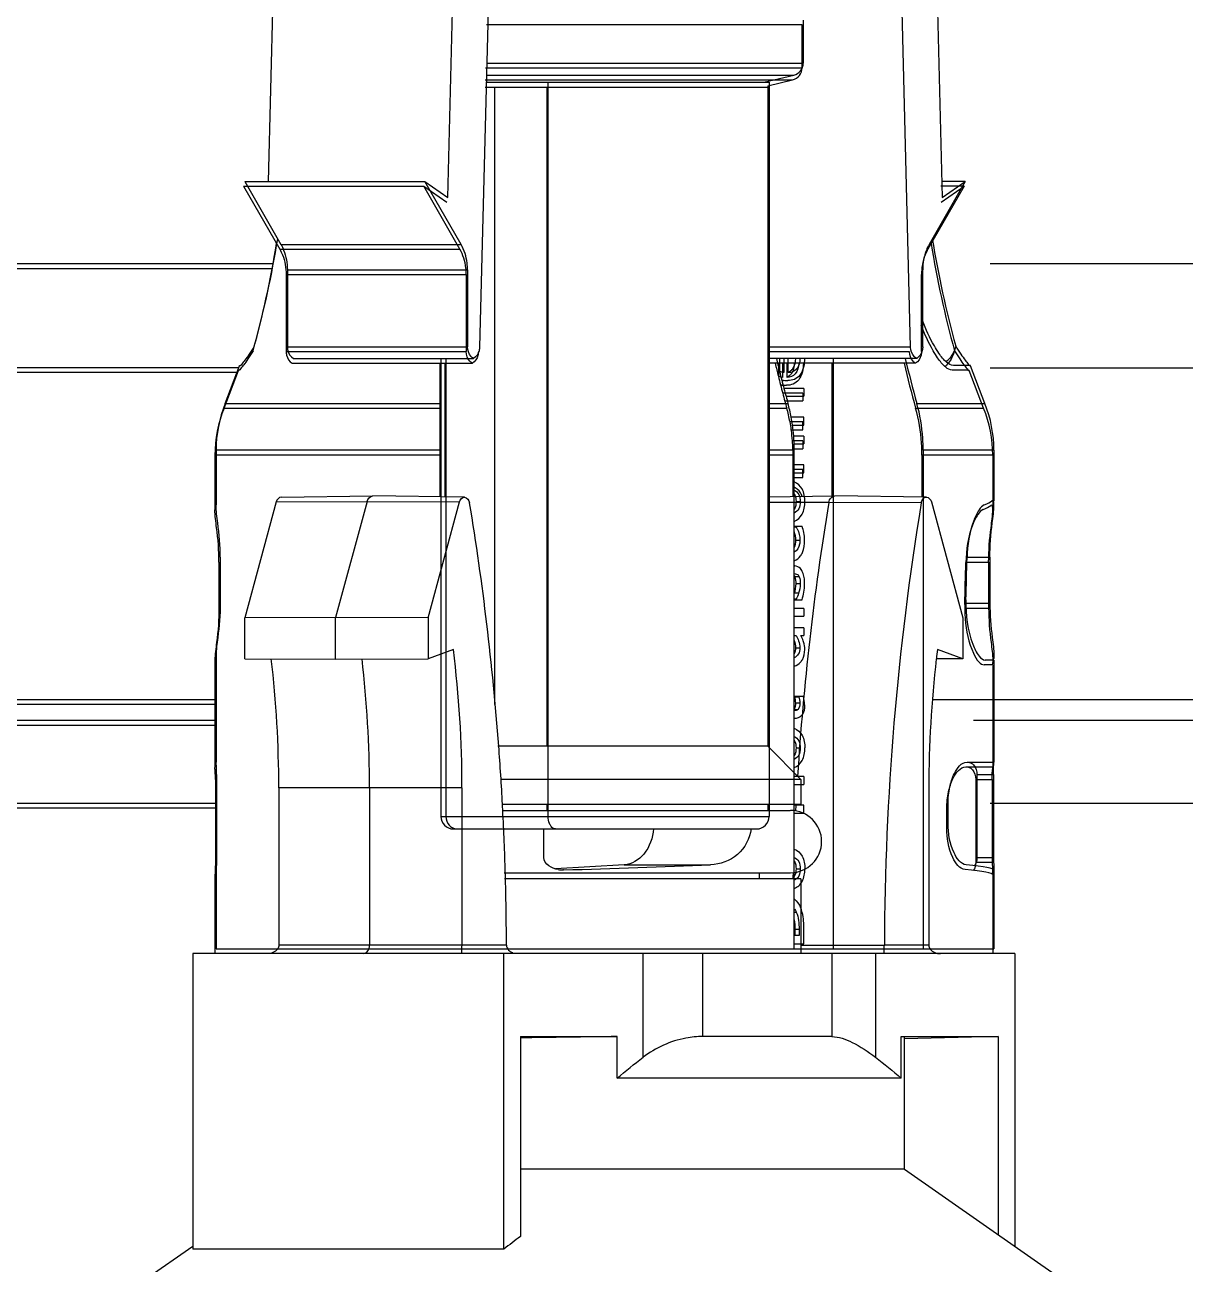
# Model space of a CAD drawing. Header units: millimetres. Extents: x 10297564 to 11610295, y -9287743 to -8409454.
# Drawn here: x 10538014 to 10538575, y -9103235 to -9102636 of the extents above; entities that cross this region are included whole.
import ezdxf

# ---------------------------------------------------------------- set-up
doc = ezdxf.new("R2010")
doc.units = ezdxf.units.MM
doc.header["$LTSCALE"] = 100
doc.layers.add('-0', color=7, linetype='Continuous')

# ---------------------------------------------------------------- blocks, each defined once
blk = doc.blocks.new('인버터 외형도')
at = {"layer": '-0', "linetype": 'Continuous'}
for p, q in [((126745.74, 34207.48), (126743.27, 34109.5)), ((126808.48, 34103.7), (126811.1, 34207.48)), ((126823.96, 34207.48), (126819.97, 34049.4)), ((126976.35, 34049.4), (126972.36, 34207.48)), ((126985.22, 34207.48), (126987.84, 34103.7)), ((126936.98, 34166.33), (126822.53, 34166.33)), ((126936.98, 34150.74), (126936.98, 34166.33)), ((126937.42, 34152.45), (126937.42, 34168.05)), ((126822.57, 34152.45), (126937.42, 34152.45)), ((126822.14, 34150.74), (126936.98, 34150.74)), ((126822.46, 34148.06), (126933.95, 34148.06)), ((126923.12, 34145.47), (126933.95, 34148.06)), ((126821.96, 34143.76), (126924.57, 34143.76)), ((126822.03, 34146.34), (126933.52, 34146.34)), ((126822.39, 34145.47), (126925, 34145.47)), ((126825.35, 34143.76), (126825.35, 33919.73)), ((126844.45, 33904.61), (126844.45, 34143.76)), ((126844.8, 34143.76), (126844.8, 33904.61)), ((126844.89, 33879.11), (126844.89, 34145.47)), ((126924.49, 34144.19), (126933.52, 34146.34)), ((126924.49, 34144.19), (126924.49, 34143.76)), ((126924.57, 34143.76), (126924.57, 33904.61)), ((126925, 34145.47), (126925, 33879.11)), ((126734.38, 34107.78), (126799.74, 34107.78)), ((126734.38, 34107.78), (126747.49, 34084.92)), ((126734.82, 34109.5), (126800.17, 34109.5)), ((126734.82, 34109.5), (126747.92, 34086.63)), ((126799.74, 34107.78), (126808.05, 34101.98)), ((126812.84, 34084.92), (126799.74, 34107.78)), ((126800.17, 34109.5), (126808.48, 34103.7)), ((126813.28, 34086.63), (126800.17, 34109.5)), ((126995.72, 34107.78), (126982.61, 34084.92)), ((126996.15, 34109.5), (126983.05, 34086.63)), ((126995.72, 34107.78), (126987.26, 34107.78)), ((126987.41, 34101.98), (126995.72, 34107.78)), ((126996.15, 34109.5), (126987.69, 34109.5)), ((126987.84, 34103.7), (126996.15, 34109.5)), ((126747.49, 34084.92), (126812.84, 34084.92)), ((126747.92, 34086.63), (126813.28, 34086.63)), ((126745.13, 34079.56), (126534.37, 34079.56)), ((127564.79, 34079.56), (127005.2, 34079.56)), ((126744.69, 34077.84), (126533.93, 34077.84)), ((126749.82, 34075.73), (126815.17, 34075.73)), ((126749.82, 34075.73), (126749.82, 34047.84)), ((126750.25, 34077.44), (126815.6, 34077.44)), ((126750.25, 34077.44), (126750.25, 34049.55)), ((126815.17, 34075.73), (126815.17, 34047.84)), ((126815.6, 34077.44), (126815.6, 34049.55)), ((126980.28, 34047.84), (126980.28, 34075.73)), ((126980.72, 34049.55), (126980.72, 34077.44)), ((126750.25, 34049.55), (126815.6, 34049.55)), ((126976.35, 34049.4), (126925, 34049.4)), ((126749.82, 34047.84), (126815.17, 34047.84)), ((126752, 34043.61), (126817.36, 34043.61)), ((126752.44, 34045.32), (126817.79, 34045.32)), ((126805.53, 34043.61), (126805.53, 33995.08)), ((126805.97, 34045.32), (126805.97, 33879.11)), ((126807.35, 34043.61), (126807.35, 33995.06)), ((126807.36, 34043.61), (126807.36, 33995.06)), ((126807.8, 34045.32), (126807.8, 33879.11)), ((126975.91, 34047.68), (126924.57, 34047.68)), ((126978.1, 34043.61), (126924.57, 34043.6)), ((126978.53, 34045.32), (126925, 34045.32)), ((126928.4, 34043.6), (126928.4, 34038.92)), ((126928.83, 34045.32), (126928.83, 34040.64)), ((126929.91, 34043.6), (126929.91, 34038.43)), ((126930.34, 34045.32), (126930.34, 34040.15)), ((126931.5, 34038.43), (126931.5, 34043.6)), ((126931.94, 34040.15), (126931.94, 34045.32)), ((126947.78, 34043.61), (126947.78, 33995.39)), ((126948.21, 34045.32), (126948.21, 33831.08)), ((126732.21, 34040.22), (126546.42, 34040.22)), ((126732.65, 34041.94), (126546.85, 34041.94)), ((126727.3, 34027.26), (126732.49, 34040.95)), ((126727.73, 34028.98), (126732.92, 34042.66)), ((126732.65, 34040.94), (126732.49, 34040.95)), ((126732.67, 34040.94), (126732.65, 34040.94)), ((126733.09, 34042.65), (126732.92, 34042.66)), ((126733.1, 34042.65), (126733.09, 34042.65)), ((127002.8, 34027.26), (126997.61, 34040.95)), ((127003.23, 34028.98), (126998.04, 34042.66)), ((127005.2, 34041.94), (127629.55, 34041.94)), ((126937.63, 34034.43), (126930.46, 34034.43)), ((126937.63, 34034.43), (126937.63, 34031.57)), ((126937.19, 34032.71), (126930.03, 34032.71)), ((126931.19, 34031.57), (126937.63, 34031.57)), ((126937.19, 34032.71), (126937.19, 34029.85)), ((126727.3, 34027.26), (126805.61, 34027.26)), ((126727.73, 34028.98), (126805.97, 34028.98)), ((126924.49, 34027.26), (126931.41, 34027.26)), ((126925, 34028.98), (126931.85, 34028.98)), ((126930.75, 34029.85), (126937.19, 34029.85)), ((126978.16, 34027.26), (127002.8, 34027.26)), ((126978.6, 34028.98), (127003.23, 34028.98)), ((126937.19, 34022.26), (126932.56, 34022.26)), ((126937.63, 34023.98), (126933, 34023.98)), ((126933.43, 34021.13), (126937.63, 34021.13)), ((126937.19, 34019.41), (126937.19, 34022.26)), ((126937.63, 34021.13), (126937.63, 34023.98)), ((126932.99, 34019.41), (126937.19, 34019.41)), ((126937.63, 34017.12), (126933.91, 34017.12)), ((126937.63, 34017.12), (126937.63, 34014.27)), ((126805.97, 34011.95), (126724.4, 34011.95)), ((126724.4, 34011.95), (126724.4, 33992.14)), ((126934.14, 34011.95), (126925, 34011.95)), ((126937.19, 34015.4), (126933.48, 34015.4)), ((126933.6, 34012.55), (126937.19, 34012.55)), ((126934.04, 34014.27), (126937.63, 34014.27)), ((126934.14, 33831.08), (126934.14, 34011.95)), ((126937.19, 34015.4), (126937.19, 34012.55)), ((127006.57, 34011.95), (126980.89, 34011.95)), ((126980.89, 34011.95), (126980.89, 33831.08)), ((127006.57, 34011.95), (127006.57, 33993.64)), ((126805.61, 34010.23), (126723.97, 34010.23)), ((126723.97, 34010.23), (126723.97, 33990.42)), ((126933.7, 34010.23), (126924.49, 34010.23)), ((126933.7, 33995.2), (126933.7, 34010.23)), ((127006.13, 34010.23), (126980.45, 34010.23)), ((126980.45, 34010.23), (126980.45, 33994.99)), ((127006.13, 34010.23), (127006.13, 33991.92)), ((126937.19, 34004.96), (126933.7, 34004.96)), ((126937.63, 34006.68), (126934.14, 34006.68)), ((126934.14, 34003.82), (126937.63, 34003.82)), ((126937.19, 34002.1), (126937.19, 34004.96)), ((126937.63, 34003.82), (126937.63, 34006.68)), ((126933.7, 34002.1), (126937.19, 34002.1)), ((126748.01, 33994.97), (126781.24, 33995.4)), ((126781.24, 33995.4), (126781.28, 33995.4)), ((126814.51, 33994.97), (126781.28, 33995.4)), ((126924.49, 33995.08), (126948.82, 33995.4)), ((126948.82, 33995.4), (126948.86, 33995.4)), ((126982.09, 33994.97), (126948.86, 33995.4)), ((126746.23, 33993.27), (126734.84, 33951.18)), ((126746.23, 33993.27), (126779.16, 33993.42)), ((126779.16, 33993.42), (126767.75, 33951.26)), ((126779.16, 33993.42), (126812.69, 33993.27)), ((126801.3, 33951.18), (126812.69, 33993.27)), ((126946.66, 33993.05), (126924.49, 33992.98)), ((126934.78, 33993.34), (126936.3, 33993.34)), ((126980.2, 33992.95), (126946.66, 33993.05)), ((126983.87, 33993.27), (126995.25, 33951.18)), ((127005.67, 33992.01), (127005.38, 33991.92)), ((127006.1, 33993.73), (127005.81, 33993.64)), ((126934.14, 33984.38), (126936.99, 33984.38)), ((126934.14, 33984.21), (126934.8, 33984.21)), ((126934.8, 33984.38), (126934.8, 33984.21)), ((126934.69, 33979.33), (126936.21, 33979.33)), ((126725.46, 33971.43), (126725.46, 33954.74)), ((126725.89, 33973.15), (126725.89, 33956.46)), ((126996.36, 33971.43), (127004.64, 33971.43)), ((126996.8, 33973.15), (127005.07, 33973.15)), ((127004.64, 33971.43), (127004.64, 33954.74)), ((127005.07, 33973.15), (127005.07, 33956.46)), ((126934.14, 33970), (126934.29, 33970)), ((126935.9, 33966.08), (126934.38, 33966.08)), ((126936.28, 33963.49), (126934.77, 33963.49)), ((126935.7, 33960.08), (126934.18, 33960.08)), ((126934.75, 33957.91), (126934.14, 33957.91)), ((126934.14, 33957.76), (126936.94, 33957.76)), ((126937.63, 33954.61), (126934.14, 33954.61)), ((126934.75, 33957.91), (126934.75, 33957.76)), ((126937.63, 33954.61), (126937.63, 33951.76)), ((126996.01, 33954.74), (127004.64, 33954.74)), ((126996.44, 33956.46), (127005.07, 33956.46)), ((126767.75, 33951.26), (126734.84, 33951.18)), ((126734.84, 33936.33), (126734.84, 33951.18)), ((126801.3, 33951.18), (126767.75, 33951.26)), ((126767.75, 33936.21), (126767.75, 33951.26)), ((126801.3, 33951.18), (126801.3, 33936.33)), ((126934.14, 33951.76), (126937.63, 33951.76)), ((126995.25, 33951.18), (126995.25, 33936.33)), ((126937.63, 33947.57), (126934.14, 33947.57)), ((126934.14, 33944.72), (126934.82, 33944.72)), ((126936.47, 33944.72), (126937.63, 33944.72)), ((126936.75, 33944.23), (126936.47, 33944.72)), ((126937.63, 33947.57), (126937.63, 33944.72)), ((126934.61, 33940.33), (126936.12, 33940.33)), ((126723.97, 33935.75), (126723.97, 33897.1)), ((126724.4, 33937.47), (126724.4, 33898.82)), ((126734.84, 33936.33), (126767.75, 33936.21)), ((126767.75, 33936.21), (126801.3, 33936.33)), ((126810.49, 33939.64), (126801.3, 33936.33)), ((126995.25, 33936.33), (126985.72, 33936.29)), ((126995.25, 33936.33), (126986.07, 33939.64)), ((127006.1, 33935.84), (127003.42, 33935.84)), ((127006.57, 33935.84), (127006.57, 33898.82)), ((127005.67, 33934.12), (127002.99, 33934.12)), ((127006.13, 33934.12), (127006.13, 33897.1)), ((126934.28, 33922.75), (126937.53, 33922.75)), ((126934.28, 33922.58), (126934.28, 33922.75)), ((126934.28, 33922.58), (126935.8, 33922.58)), ((126935.8, 33922.75), (126935.8, 33922.58)), ((126554.66, 33919.83), (126723.97, 33919.83)), ((126555.1, 33921.54), (126724.4, 33921.54)), ((126934.14, 33917.9), (126935.44, 33917.9)), ((126934.65, 33920.3), (126936.17, 33920.3)), ((126984.13, 33921.54), (127672.34, 33921.54)), ((126555.1, 33914.02), (126724.4, 33914.02)), ((126999.2, 33914.02), (127672.48, 33914.02)), ((126554.66, 33912.3), (126723.97, 33912.3)), ((126924.49, 33904.61), (126826.61, 33904.61)), ((126924.49, 33904.61), (126936.53, 33892.57)), ((126934.78, 33903.98), (126936.3, 33903.98)), ((126996.35, 33897.1), (127006.13, 33897.1)), ((126996.79, 33898.82), (127006.57, 33898.82)), ((126724.17, 33892.59), (126724.17, 33862.53)), ((126724.6, 33894.31), (126724.6, 33864.24)), ((126936.53, 33892.57), (126827.61, 33892.57)), ((126937.63, 33893.61), (126934.14, 33893.61)), ((126934.14, 33890.75), (126937.63, 33890.75)), ((126936.53, 33892.57), (126936.53, 33883.54)), ((126937.63, 33893.61), (126937.63, 33890.75)), ((126999.97, 33892.59), (127005.93, 33892.59)), ((126999.97, 33892.59), (126999.97, 33862.53)), ((127000.41, 33894.31), (127006.37, 33894.31)), ((127000.41, 33894.31), (127000.41, 33864.24)), ((127005.93, 33892.59), (127005.93, 33862.53)), ((127006.37, 33894.31), (127006.37, 33864.24)), ((126813.61, 33889.56), (126747.15, 33889.56)), ((126747.15, 33889.56), (126747.15, 33832.37)), ((126780.05, 33889.56), (126780.05, 33832.37)), ((126813.61, 33832.37), (126813.61, 33889.56)), ((126982.95, 33889.56), (126982.95, 33832.37)), ((126554.46, 33882.2), (126724.17, 33882.2)), ((126554.9, 33883.92), (126724.6, 33883.92)), ((126828.22, 33883.54), (126936.53, 33883.54)), ((126844.45, 33881.28), (126844.45, 33883.54)), ((126924.57, 33883.54), (126924.57, 33881.28)), ((126937.63, 33883.16), (126934.14, 33883.16)), ((126937.63, 33880.31), (126937.63, 33883.16)), ((126989.48, 33874.88), (126989.48, 33882.05)), ((126989.92, 33876.59), (126989.92, 33883.77)), ((127005.2, 33883.92), (127673, 33883.92)), ((126805.97, 33879.11), (126925, 33879.11)), ((126828.28, 33881.28), (126932.65, 33881.28)), ((126934.14, 33880.31), (126937.63, 33880.31)), ((126810.48, 33874.59), (126920.49, 33874.59)), ((126843.26, 33864.24), (126843.26, 33874.59)), ((127000.41, 33864.24), (127006.37, 33864.24)), ((126724.4, 33859.74), (126724.4, 33831.08)), ((126724.41, 33859.74), (126724.4, 33859.73)), ((126872.49, 33861.56), (126847.55, 33860.12)), ((126850.46, 33859.73), (126850.17, 33859.73)), ((126850.17, 33859.73), (126850.46, 33859.73)), ((126872.49, 33861.56), (126903.79, 33861.56)), ((126934.78, 33860.13), (126936.3, 33860.13)), ((126999.97, 33862.53), (127005.93, 33862.53)), ((127006.56, 33859.74), (127006.56, 33859.73)), ((127006.57, 33859.74), (127006.57, 33831.08)), ((126723.97, 33858.03), (126723.97, 33858.01)), ((126723.97, 33858.02), (126723.97, 33829.36)), ((126828.95, 33858.71), (126932.65, 33858.71)), ((126936.53, 33856.45), (126829.02, 33856.45)), ((126921.48, 33856.45), (126921.48, 33858.71)), ((126936.53, 33856.45), (126936.53, 33829.36)), ((127006.13, 33858.03), (127006.13, 33858.01)), ((127006.13, 33858.02), (127006.13, 33829.36)), ((126934.14, 33844.45), (126934.84, 33844.45)), ((126934.36, 33838.22), (126935.87, 33838.22)), ((126934.36, 33838.22), (126934.36, 33835.93)), ((126935.87, 33838.22), (126935.87, 33835.93)), ((126937.63, 33832.93), (126937.63, 33838.12)), ((126780.05, 33832.37), (126747.15, 33832.37)), ((126813.61, 33832.37), (126780.05, 33832.37)), ((126829.73, 33832.37), (126813.61, 33832.37)), ((126935.87, 33835.93), (126934.14, 33835.93)), ((126934.14, 33832.93), (126937.63, 33832.93)), ((126966.83, 33832.36), (126936.53, 33832.36)), ((126982.95, 33832.37), (126966.83, 33832.37)), ((127014.1, 33829.36), (126716, 33829.36)), ((126716, 33829.36), (126716, 33722.14)), ((126724.4, 33831.08), (127006.57, 33831.08)), ((126828.78, 33722.14), (126828.78, 33829.36)), ((126879.29, 33791.74), (126879.29, 33829.36)), ((126900.93, 33799.27), (126900.93, 33829.36)), ((126947.76, 33829.36), (126947.76, 33799.27)), ((126963.59, 33829.36), (126963.59, 33791.74)), ((127014.1, 33829.36), (127014.1, 33723.15)), ((126834.77, 33799.27), (126869.94, 33799.27)), ((126834.77, 33799.27), (126834.77, 33726.76)), ((126869.94, 33784.22), (126869.94, 33799.27)), ((126947.76, 33799.27), (126900.93, 33799.27)), ((126972.94, 33799.27), (127008.11, 33799.27)), ((126972.94, 33784.22), (126972.94, 33799.27)), ((126974.15, 33751.12), (126974.15, 33799.07)), ((127008.11, 33799.27), (126974.17, 33798.4)), ((127008.11, 33799.27), (127008.11, 33727.34)), ((126972.94, 33784.22), (126869.94, 33784.22)), ((126974.15, 33751.12), (126834.77, 33751.12)), ((126974.15, 33751.12), (127031.14, 33711.22)), ((126716, 33723.15), (126698.96, 33711.22)), ((126828.78, 33722.14), (126716, 33722.14))]:
    blk.add_line(p, q, dxfattribs=at)
for centre, radius, start, end in [((126932.9, 34152.45), 4.51, 283.443, 0), ((126932.47, 34150.74), 4.51, 283.443, 0), ((126394.27, 34145.34), 357.02, 344.477, 350.8693), ((127336.7, 34145.34), 357.02, 189.1307, 195.523), ((126393.83, 34143.63), 357.02, 344.477, 350.8693), ((127336.27, 34143.63), 357.02, 189.1307, 195.523), ((127322.27, 34136.49), 405.83, 193.2341, 193.9247), ((127322.7, 34138.21), 405.83, 193.2341, 193.9247), ((127365.22, 34135.56), 401.93, 193.2287, 195.6317), ((127365.66, 34137.28), 401.93, 193.2287, 195.6317), ((126984.22, 34050.47), 8.09, 308.1833, 313.7541), ((127319.27, 34137.36), 402.3, 193.9243, 194.8318), ((126983.78, 34048.75), 8.09, 308.1833, 313.7541), ((127318.84, 34135.64), 402.3, 193.9243, 194.8318), ((126929.84, 34043.71), 8.16, 266.1636, 270.0392), ((126930.28, 34045.42), 8.16, 266.1636, 270.0392), ((127316.14, 34136.53), 399.05, 194.8324, 195.2537), ((127315.7, 34134.81), 399.05, 194.8324, 195.2537), ((127314.1, 34135.98), 396.94, 195.2538, 195.6373), ((126769.11, 34010.23), 45.15, 157.8404, 180), ((126769.55, 34011.95), 45.15, 157.8404, 180), ((127313.66, 34134.26), 396.94, 195.2538, 195.6373), ((126873.37, 34011.05), 60.27, 10.7342, 15.6102), ((126873.8, 34012.76), 60.27, 10.7342, 15.6102), ((126960.99, 34010.23), 45.15, 0, 22.1596), ((126961.42, 34011.95), 45.15, 0, 22.1596), ((126870.92, 34010.56), 62.77, 8.1225, 10.7534), ((126871.35, 34012.28), 62.77, 8.1225, 10.7534), ((126869.78, 34012.05), 64.36, 4.5183, 8.121), ((126869.34, 34010.34), 64.36, 4.5183, 8.121), ((126868.67, 34011.96), 65.47, 2.0211, 4.5223), ((126868.23, 34010.24), 65.47, 2.0211, 4.5223), ((126868.01, 34010.23), 65.69, 0.0005, 2.0234), ((126868.44, 34011.95), 65.69, 0.0005, 2.0234), ((125835.19, 33830.66), 994.49, 4.26683, 9.39206), ((127929.81, 33830.47), 996.5, 170.61064, 176.36571), ((127971.45, 33829.52), 1004.63, 170.63763, 179.83751), ((126927.85, 33979.75), 8.26, 26.9694, 32.7308), ((126934.28, 33966.47), 3.53, 89.9858, 92.3642), ((127045.46, 33954.74), 49.51, 178.5068, 184.1068), ((127043.82, 33954.63), 47.86, 184.1093, 184.5622), ((126343.4, 33889.6), 403.75, 359.9939, 6.6425), ((126376.89, 33889.6), 403.16, 359.9939, 6.645), ((126410.14, 33889.61), 403.46, 359.9923, 7.1227), ((127386.7, 33889.6), 403.75, 173.3575, 180.0061), ((127381.44, 33890.13), 398.46, 172.8629, 173.3459), ((125823, 33829.59), 1006.74, 3.07241, 4.27606), ((125821.26, 33829.49), 1008.47, 2.94451, 3.07268), ((127942.26, 33829.5), 1008.98, 176.92628, 177.0606), ((126810.48, 33879.11), 4.51, 180, 270), ((125819.52, 33829.41), 1010.22, 1.66331, 2.94423), ((126920.49, 33879.11), 4.51, 270, 0), ((126932.77, 33870), 11.29, 270, 90), ((126811.92, 33878.41), 3.82, 253.8624, 269.9331), ((126850.17, 33869.81), 10.08, 260.4811, 270.0038), ((125818.47, 33829.37), 1011.27, 1.53552, 1.66356), ((125818.49, 33829.37), 1011.25, 0.17001, 1.53558), ((127945.29, 33829.37), 1012.02, 178.34025, 178.46114), ((127267.83, 33159.88), 713.37, 127.37738, 127.9845)]:
    blk.add_arc(centre, radius, start, end, dxfattribs=at)
for centre, major_axis, ratio, start_param, end_param in [((126865.05, 33981.33), (141.08, 11.82), 0.074469, -0.229432, -0.109815), ((126865.48, 33983.04), (141.08, 11.82), 0.074469, -0.229432, -0.109815), ((126865.48, 32969.07), (105.03, 2245.68), 0.041946, -1.112951, -1.105392), ((126865.05, 32967.36), (105.03, 2245.68), 0.041946, -1.112951, -1.105392), ((126865.48, 33864.23), (141.08, 4.49), 0.028613, -1.678421, -1.296739), ((126865.05, 33862.51), (141.08, -4.49), 0.028613, 0.000911, 0.380599), ((126865.48, 33864.23), (141.08, -4.49), 0.028613, 0.000911, 0.380599), ((126865.05, 33797.79), (109.11, 1.27), 0.01297, 1.52577, 1.852745)]:
    blk.add_ellipse(centre, major_axis=major_axis, ratio=ratio, start_param=start_param, end_param=end_param, dxfattribs=at)
for points, knots in [([(126747.49, 34084.92), (126747.87, 34084.25), (126749.24, 34081.38), (126749.82, 34078.14), (126749.82, 34075.73)], [0, 0, 0, 0, 0.240977, 1, 1, 1, 1]), ([(126747.92, 34086.63), (126748.3, 34085.97), (126749.68, 34083.09), (126750.25, 34079.86), (126750.25, 34077.44)], [0, 0, 0, 0, 0.240977, 1, 1, 1, 1]), ([(126815.17, 34075.73), (126815.17, 34076.55), (126814.98, 34079.72), (126814.01, 34082.87), (126812.84, 34084.92)], [0, 0, 0, 0, 0.258385, 1, 1, 1, 1]), ([(126815.6, 34077.44), (126815.6, 34078.27), (126815.41, 34081.44), (126814.45, 34084.59), (126813.28, 34086.63)], [0, 0, 0, 0, 0.258385, 1, 1, 1, 1]), ([(126982.61, 34084.92), (126982.23, 34084.25), (126980.85, 34081.38), (126980.28, 34078.14), (126980.28, 34075.73)], [0, 0, 0, 0, 0.240977, 1, 1, 1, 1]), ([(126983.05, 34086.63), (126982.66, 34085.97), (126981.29, 34083.09), (126980.72, 34079.86), (126980.72, 34077.44)], [0, 0, 0, 0, 0.240977, 1, 1, 1, 1]), ([(126986.14, 34045.48), (126985.57, 34046.33), (126983.24, 34050.08), (126981.38, 34054.11), (126980.22, 34057.28)], [0, 0, 0, 0, 0.233923, 1, 1, 1, 1]), ([(126986.58, 34047.19), (126986.01, 34048.05), (126983.68, 34051.8), (126981.82, 34055.83), (126980.66, 34059)], [0, 0, 0, 0, 0.233923, 1, 1, 1, 1]), ([(126737.83, 34048.08), (126737.24, 34047.07), (126736.13, 34045.35), (126734.61, 34043.1), (126733.47, 34041.86), (126732.94, 34040.98), (126732.67, 34040.94)], [0, 0, 0, 0, 0.397888, 0.698366, 0.904767, 1, 1, 1, 1]), ([(126738.26, 34049.8), (126737.67, 34048.78), (126736.56, 34047.07), (126735.04, 34044.81), (126733.91, 34043.58), (126733.38, 34042.69), (126733.1, 34042.65)], [0, 0, 0, 0, 0.397888, 0.698366, 0.904767, 1, 1, 1, 1]), ([(126750.25, 34049.55), (126750.25, 34049.1), (126750.41, 34047.49), (126751.39, 34045.85), (126752.44, 34045.32)], [0, 0, 0, 0, 0.278211, 1, 1, 1, 1]), ([(126817.79, 34045.32), (126817.46, 34045.49), (126816.14, 34046.5), (126815.6, 34048.29), (126815.6, 34049.55)], [0, 0, 0, 0, 0.225879, 1, 1, 1, 1]), ([(126819.97, 34049.4), (126819.96, 34048.96), (126819.77, 34047.41), (126818.81, 34045.83), (126817.79, 34045.32)], [0, 0, 0, 0, 0.277927, 1, 1, 1, 1]), ([(126978.53, 34045.32), (126978.21, 34045.48), (126976.93, 34046.47), (126976.38, 34048.17), (126976.35, 34049.4)], [0, 0, 0, 0, 0.226072, 1, 1, 1, 1]), ([(126980.72, 34049.55), (126980.72, 34049.1), (126980.55, 34047.49), (126979.58, 34045.85), (126978.53, 34045.32)], [0, 0, 0, 0, 0.278211, 1, 1, 1, 1]), ([(126992.27, 34048.08), (126992.14, 34047.57), (126991.53, 34045.68), (126990.44, 34043.91), (126989.38, 34042.9)], [0, 0, 0, 0, 0.264821, 1, 1, 1, 1]), ([(126992.7, 34049.8), (126992.57, 34049.29), (126991.96, 34047.39), (126990.87, 34045.63), (126989.82, 34044.62)], [0, 0, 0, 0, 0.264821, 1, 1, 1, 1]), ([(126992.27, 34048.08), (126992.86, 34047.07), (126993.97, 34045.35), (126995.49, 34043.1), (126996.62, 34041.86), (126997.15, 34040.98), (126997.43, 34040.94)], [0, 0, 0, 0, 0.397888, 0.698366, 0.904767, 1, 1, 1, 1]), ([(126992.7, 34049.8), (126993.3, 34048.78), (126994.41, 34047.07), (126995.93, 34044.81), (126997.06, 34043.58), (126997.59, 34042.69), (126997.87, 34042.65)], [0, 0, 0, 0, 0.397888, 0.698366, 0.904767, 1, 1, 1, 1]), ([(126749.82, 34047.84), (126749.82, 34047.38), (126749.98, 34045.77), (126750.95, 34044.13), (126752, 34043.6)], [0, 0, 0, 0, 0.278211, 1, 1, 1, 1]), ([(126817.36, 34043.61), (126817.03, 34043.77), (126815.7, 34044.79), (126815.17, 34046.57), (126815.17, 34047.84)], [0, 0, 0, 0, 0.225879, 1, 1, 1, 1]), ([(126819.54, 34047.68), (126819.53, 34047.24), (126819.33, 34045.69), (126818.38, 34044.12), (126817.36, 34043.61)], [0, 0, 0, 0, 0.277927, 1, 1, 1, 1]), ([(126937.44, 34043.6), (126937.4, 34041.51), (126936.93, 34038.26), (126933.87, 34035.79), (126932.16, 34035.54), (126931.36, 34035.54)], [0, 0, 0, 0, 0.557075, 0.785654, 1, 1, 1, 1]), ([(126935.77, 34043.6), (126935.72, 34042.23), (126935.24, 34039.45), (126932.58, 34038.43), (126931.5, 34038.43)], [0, 0, 0, 0, 0.560612, 1, 1, 1, 1]), ([(126937.88, 34045.32), (126937.83, 34043.23), (126937.37, 34039.98), (126934.3, 34037.51), (126932.6, 34037.26), (126931.79, 34037.26)], [0, 0, 0, 0, 0.557075, 0.785654, 1, 1, 1, 1]), ([(126936.2, 34045.32), (126936.15, 34043.94), (126935.68, 34041.17), (126933.02, 34040.15), (126931.94, 34040.15)], [0, 0, 0, 0, 0.560612, 1, 1, 1, 1]), ([(126932.42, 34039.15), (126932.72, 34039.37), (126933.88, 34040.57), (126934.21, 34042.33), (126934.25, 34043.6)], [0, 0, 0, 0, 0.222895, 1, 1, 1, 1]), ([(126932.86, 34040.87), (126933.15, 34041.09), (126934.32, 34042.28), (126934.64, 34044.05), (126934.68, 34045.32)], [0, 0, 0, 0, 0.222895, 1, 1, 1, 1]), ([(126978.09, 34043.6), (126977.77, 34043.76), (126976.49, 34044.75), (126975.94, 34046.46), (126975.91, 34047.68)], [0, 0, 0, 0, 0.226072, 1, 1, 1, 1]), ([(126980.28, 34047.84), (126980.28, 34047.38), (126980.12, 34045.77), (126979.15, 34044.13), (126978.09, 34043.6)], [0, 0, 0, 0, 0.278211, 1, 1, 1, 1]), ([(126991.42, 34041.03), (126990.56, 34041.03), (126988.4, 34042.41), (126986.97, 34044.24), (126986.14, 34045.48)], [0, 0, 0, 0, 0.366178, 1, 1, 1, 1]), ([(126991.85, 34042.74), (126990.99, 34042.75), (126988.83, 34044.13), (126987.4, 34045.96), (126986.58, 34047.19)], [0, 0, 0, 0, 0.366178, 1, 1, 1, 1]), ([(126732.49, 34040.95), (126732.49, 34040.96), (126732.55, 34040.94), (126732.57, 34040.96), (126732.6, 34040.96)], [0, 0, 0, 0, 0.259295, 1, 1, 1, 1]), ([(126732.92, 34042.66), (126732.93, 34042.67), (126732.98, 34042.66), (126733.01, 34042.67), (126733.04, 34042.67)], [0, 0, 0, 0, 0.259295, 1, 1, 1, 1]), ([(126997.5, 34040.96), (126997.28, 34040.97), (126995.25, 34041), (126993.23, 34041.01), (126991.42, 34041.03)], [0, 0, 0, 0, 0.107927, 1, 1, 1, 1]), ([(126997.93, 34042.67), (126997.71, 34042.68), (126995.69, 34042.72), (126993.66, 34042.73), (126991.85, 34042.74)], [0, 0, 0, 0, 0.107927, 1, 1, 1, 1]), ([(126997.61, 34040.95), (126997.61, 34040.96), (126997.55, 34040.94), (126997.52, 34040.96), (126997.5, 34040.96)], [0, 0, 0, 0, 0.259295, 1, 1, 1, 1]), ([(126998.04, 34042.66), (126998.04, 34042.67), (126997.99, 34042.66), (126997.96, 34042.67), (126997.93, 34042.67)], [0, 0, 0, 0, 0.259295, 1, 1, 1, 1]), ([(126980.45, 34010.23), (126980.45, 34011.69), (126980.26, 34017.42), (126979.31, 34023.14), (126978.16, 34027.26)], [0, 0, 0, 0, 0.253654, 1, 1, 1, 1]), ([(126980.89, 34011.95), (126980.89, 34013.41), (126980.7, 34019.14), (126979.75, 34024.86), (126978.6, 34028.98)], [0, 0, 0, 0, 0.253654, 1, 1, 1, 1]), ([(126936.95, 33995.24), (126936.8, 33995.68), (126936.14, 33997.17), (126934.8, 33998.35), (126933.7, 33998.77)], [0, 0, 0, 0, 0.28173, 1, 1, 1, 1]), ([(126937.95, 33993.34), (126937.95, 33994.91), (126937.58, 33997.87), (126935.32, 34000.03), (126934.14, 34000.48)], [0, 0, 0, 0, 0.55283, 1, 1, 1, 1]), ([(126934.14, 33997.49), (126934.81, 33997.17), (126936.08, 33995.94), (126936.3, 33994.23), (126936.3, 33993.34)], [0, 0, 0, 0, 0.450968, 1, 1, 1, 1]), ([(126946.66, 33993.05), (126946.71, 33993.36), (126947, 33994.42), (126948.03, 33995.39), (126948.82, 33995.4)], [0, 0, 0, 0, 0.291438, 1, 1, 1, 1]), ([(126725.46, 33971.43), (126725.46, 33975.59), (126724.95, 33981.93), (126723.97, 33988.23), (126723.97, 33990.42)], [0, 0, 0, 0, 0.655031, 1, 1, 1, 1]), ([(126725.89, 33973.15), (126725.89, 33977.31), (126725.39, 33983.65), (126724.4, 33989.95), (126724.4, 33992.14)], [0, 0, 0, 0, 0.655031, 1, 1, 1, 1]), ([(126934.14, 33986.19), (126935.32, 33986.65), (126937.57, 33988.81), (126937.95, 33991.77), (126937.95, 33993.34)], [0, 0, 0, 0, 0.447583, 1, 1, 1, 1]), ([(126936.3, 33993.34), (126936.3, 33992.45), (126936.07, 33990.74), (126934.81, 33989.5), (126934.14, 33989.19)], [0, 0, 0, 0, 0.548555, 1, 1, 1, 1]), ([(127002.63, 33990.44), (127001.84, 33990.12), (127000.25, 33988.21), (126997.4, 33982), (126996.48, 33975.82), (126996.36, 33971.25)], [0, 0, 0, 0, 0.124184, 0.337641, 1, 1, 1, 1]), ([(127003.07, 33992.16), (127002.28, 33991.83), (127000.69, 33989.93), (126997.83, 33983.71), (126996.92, 33977.53), (126996.8, 33972.97)], [0, 0, 0, 0, 0.124184, 0.337641, 1, 1, 1, 1]), ([(127004.64, 33971.43), (127004.64, 33975.59), (127005.15, 33981.93), (127006.13, 33988.23), (127006.13, 33990.42)], [0, 0, 0, 0, 0.655031, 1, 1, 1, 1]), ([(127005.07, 33973.15), (127005.07, 33977.31), (127005.58, 33983.65), (127006.57, 33989.95), (127006.57, 33992.14)], [0, 0, 0, 0, 0.655031, 1, 1, 1, 1]), ([(127006.13, 33990.42), (127006.13, 33990.65), (127006.12, 33991.15), (127006.01, 33992.05), (127005.67, 33992.05)], [0, 0, 0, 0, 0.405084, 1, 1, 1, 1]), ([(127006.57, 33992.14), (127006.57, 33992.37), (127006.55, 33992.86), (127006.44, 33993.77), (127006.1, 33993.77)], [0, 0, 0, 0, 0.405084, 1, 1, 1, 1]), ([(126936.21, 33979.33), (126936.21, 33978.86), (126936.11, 33977.23), (126935.17, 33975.57), (126934.14, 33974.99)], [0, 0, 0, 0, 0.283736, 1, 1, 1, 1]), ([(126936.42, 33973.67), (126936.69, 33974.05), (126937.64, 33975.81), (126937.88, 33977.86), (126937.88, 33979.38)], [0, 0, 0, 0, 0.232463, 1, 1, 1, 1]), ([(126934.28, 33967.07), (126934.33, 33967.08), (126934.42, 33967.09), (126934.51, 33967.09), (126934.55, 33967.09)], [0, 0, 0, 0, 0.502339, 1, 1, 1, 1]), ([(126936.87, 33968.3), (126936.72, 33968.56), (126936.13, 33969.43), (126935.04, 33970), (126934.29, 33970)], [0, 0, 0, 0, 0.282778, 1, 1, 1, 1]), ([(126934.55, 33967.09), (126934.82, 33967.09), (126935.47, 33966.97), (126935.76, 33966.38), (126935.9, 33966.08)], [0, 0, 0, 0, 0.453145, 1, 1, 1, 1]), ([(126937.9, 33963.38), (126937.9, 33964.67), (126937.77, 33966.4), (126937.06, 33967.95), (126936.87, 33968.3)], [0, 0, 0, 0, 0.763967, 1, 1, 1, 1]), ([(126934.38, 33966.08), (126934.35, 33966.16), (126934.28, 33966.31), (126934.2, 33966.46), (126934.15, 33966.53)], [0, 0, 0, 0, 0.506582, 1, 1, 1, 1]), ([(126725.46, 33954.74), (126725.46, 33950.58), (126724.95, 33944.24), (126723.97, 33937.94), (126723.97, 33935.75)], [0, 0, 0, 0, 0.654978, 1, 1, 1, 1]), ([(126725.89, 33956.46), (126725.89, 33952.3), (126725.39, 33945.96), (126724.4, 33939.66), (126724.4, 33937.47)], [0, 0, 0, 0, 0.654978, 1, 1, 1, 1]), ([(126996.41, 33957.75), (126996.26, 33952.31), (126997.25, 33944.9), (127000.46, 33937.84), (127002.57, 33935.84), (127003.42, 33935.84)], [0, 0, 0, 0, 0.68377, 0.892179, 1, 1, 1, 1]), ([(127004.64, 33954.74), (127004.64, 33950.58), (127005.15, 33944.24), (127006.13, 33937.94), (127006.13, 33935.75)], [0, 0, 0, 0, 0.654978, 1, 1, 1, 1]), ([(127005.07, 33956.46), (127005.07, 33952.3), (127005.58, 33945.96), (127006.57, 33939.66), (127006.57, 33937.47)], [0, 0, 0, 0, 0.654978, 1, 1, 1, 1]), ([(126996.11, 33950.82), (126996.45, 33946.55), (126997.61, 33940.9), (127000.56, 33935.49), (127002.29, 33934.12), (127002.99, 33934.12)], [0, 0, 0, 0, 0.686032, 0.888184, 1, 1, 1, 1]), ([(126936.12, 33940.33), (126936.12, 33939.53), (126935.93, 33938), (126934.74, 33936.97), (126934.14, 33936.71)], [0, 0, 0, 0, 0.551697, 1, 1, 1, 1]), ([(126936.42, 33935.11), (126936.67, 33935.38), (126937.63, 33936.71), (126937.95, 33938.41), (126937.95, 33939.67)], [0, 0, 0, 0, 0.227572, 1, 1, 1, 1]), ([(127006.13, 33935.75), (127006.13, 33935.52), (127006.12, 33935.02), (127006.01, 33934.12), (127005.67, 33934.12)], [0, 0, 0, 0, 0.405009, 1, 1, 1, 1]), ([(127006.57, 33937.47), (127006.57, 33937.23), (127006.55, 33936.74), (127006.44, 33935.84), (127006.1, 33935.84)], [0, 0, 0, 0, 0.405009, 1, 1, 1, 1]), ([(126937.85, 33919.58), (126937.85, 33918.27), (126937.6, 33915.58), (126935.06, 33914.64), (126934.07, 33914.64)], [0, 0, 0, 0, 0.569383, 1, 1, 1, 1]), ([(126934.14, 33911.12), (126935.32, 33910.67), (126937.58, 33908.51), (126937.95, 33905.55), (126937.95, 33903.98)], [0, 0, 0, 0, 0.44717, 1, 1, 1, 1]), ([(126934.14, 33908.12), (126934.81, 33907.81), (126936.08, 33906.58), (126936.3, 33904.87), (126936.3, 33903.98)], [0, 0, 0, 0, 0.450968, 1, 1, 1, 1]), ([(126934.14, 33896.83), (126935.32, 33897.29), (126937.57, 33899.45), (126937.95, 33902.41), (126937.95, 33903.98)], [0, 0, 0, 0, 0.447583, 1, 1, 1, 1]), ([(126936.3, 33903.98), (126936.3, 33903.08), (126936.07, 33901.38), (126934.81, 33900.14), (126934.14, 33899.82)], [0, 0, 0, 0, 0.548555, 1, 1, 1, 1]), ([(126724.17, 33892.59), (126724.17, 33893.28), (126724.1, 33894.4), (126724.14, 33895.95), (126723.9, 33896.55), (126724.05, 33897.1), (126723.97, 33897.1)], [0, 0, 0, 0, 0.461539, 0.771443, 0.943831, 1, 1, 1, 1]), ([(126724.6, 33894.31), (126724.6, 33895), (126724.54, 33896.12), (126724.58, 33897.67), (126724.34, 33898.27), (126724.49, 33898.82), (126724.4, 33898.82)], [0, 0, 0, 0, 0.461539, 0.771443, 0.943831, 1, 1, 1, 1]), ([(126989.48, 33882.05), (126989.48, 33884.06), (126989.89, 33887.88), (126991.49, 33893.16), (126994.29, 33897.1), (126996.35, 33897.1)], [0, 0, 0, 0, 0.346497, 0.644803, 1, 1, 1, 1]), ([(126989.92, 33883.77), (126989.92, 33885.78), (126990.33, 33889.6), (126991.93, 33894.88), (126994.73, 33898.82), (126996.79, 33898.82)], [0, 0, 0, 0, 0.346497, 0.644803, 1, 1, 1, 1]), ([(126997.91, 33896.75), (126998.23, 33896.58), (126999.47, 33895.54), (126999.97, 33893.82), (126999.97, 33892.59)], [0, 0, 0, 0, 0.226903, 1, 1, 1, 1]), ([(126998.35, 33898.47), (126998.66, 33898.3), (126999.9, 33897.26), (127000.41, 33895.54), (127000.41, 33894.31)], [0, 0, 0, 0, 0.226903, 1, 1, 1, 1]), ([(127005.93, 33892.59), (127005.93, 33893.28), (127005.99, 33894.4), (127005.96, 33895.95), (127006.2, 33896.55), (127006.05, 33897.1), (127006.13, 33897.1)], [0, 0, 0, 0, 0.461539, 0.771443, 0.943831, 1, 1, 1, 1]), ([(127006.37, 33894.31), (127006.37, 33895), (127006.43, 33896.12), (127006.39, 33897.67), (127006.63, 33898.27), (127006.48, 33898.82), (127006.57, 33898.82)], [0, 0, 0, 0, 0.461539, 0.771443, 0.943831, 1, 1, 1, 1]), ([(126845.65, 33875.91), (126845.53, 33876.13), (126845.06, 33877.13), (126844.89, 33878.26), (126844.89, 33879.11)], [0, 0, 0, 0, 0.227425, 1, 1, 1, 1]), ([(126847.48, 33874.59), (126847.31, 33874.59), (126846.53, 33874.73), (126845.95, 33875.39), (126845.65, 33875.91)], [0, 0, 0, 0, 0.218453, 1, 1, 1, 1]), ([(126883.1, 33874.62), (126882.78, 33871.37), (126880.88, 33865.35), (126875.18, 33861.71), (126872.49, 33861.56)], [0, 0, 0, 0, 0.547558, 1, 1, 1, 1]), ([(126918.48, 33874.64), (126918.02, 33871.14), (126914.44, 33864.26), (126907.25, 33861.7), (126903.79, 33861.56)], [0, 0, 0, 0, 0.505338, 1, 1, 1, 1]), ([(126996.09, 33859.84), (126994.02, 33860.06), (126990.2, 33865.83), (126989.48, 33871.25), (126989.48, 33874.88)], [0, 0, 0, 0, 0.363854, 1, 1, 1, 1]), ([(126996.52, 33861.56), (126994.46, 33861.77), (126990.63, 33867.55), (126989.92, 33872.97), (126989.92, 33876.59)], [0, 0, 0, 0, 0.363854, 1, 1, 1, 1]), ([(126724.6, 33864.24), (126724.6, 33863.1), (126724.45, 33861.61), (126724.51, 33860.07), (126724.4, 33859.73)], [0, 0, 0, 0, 0.762308, 1, 1, 1, 1]), ([(126848.5, 33859.87), (126847.3, 33860.07), (126844.98, 33860.8), (126843.26, 33863.06), (126843.26, 33864.24)], [0, 0, 0, 0, 0.50589, 1, 1, 1, 1]), ([(126934.14, 33867.27), (126935.32, 33866.82), (126937.58, 33864.66), (126937.95, 33861.7), (126937.95, 33860.13)], [0, 0, 0, 0, 0.44717, 1, 1, 1, 1]), ([(126934.14, 33864.28), (126934.81, 33863.96), (126936.08, 33862.73), (126936.3, 33861.02), (126936.3, 33860.13)], [0, 0, 0, 0, 0.450968, 1, 1, 1, 1]), ([(127006.37, 33864.24), (127006.37, 33863.1), (127006.52, 33861.61), (127006.46, 33860.07), (127006.57, 33859.73)], [0, 0, 0, 0, 0.762308, 1, 1, 1, 1]), ([(126724.17, 33862.53), (126724.17, 33861.38), (126724.01, 33859.89), (126724.07, 33858.36), (126723.97, 33858.01)], [0, 0, 0, 0, 0.762308, 1, 1, 1, 1]), ([(126934.14, 33852.98), (126935.32, 33853.44), (126937.57, 33855.61), (126937.95, 33858.56), (126937.95, 33860.13)], [0, 0, 0, 0, 0.447583, 1, 1, 1, 1]), ([(126936.3, 33860.13), (126936.3, 33859.24), (126936.07, 33857.53), (126934.81, 33856.29), (126934.14, 33855.98)], [0, 0, 0, 0, 0.548555, 1, 1, 1, 1]), ([(127005.93, 33862.53), (127005.93, 33861.38), (127006.09, 33859.89), (127006.03, 33858.36), (127006.13, 33858.01)], [0, 0, 0, 0, 0.762308, 1, 1, 1, 1]), ([(126937.63, 33838.12), (126937.63, 33840.18), (126937.57, 33842.95), (126936.66, 33845.52), (126936.41, 33846.12)], [0, 0, 0, 0, 0.759337, 1, 1, 1, 1]), ([(126747.15, 33832.37), (126747.15, 33831.9), (126746.46, 33830.04), (126744.29, 33829.36), (126742.91, 33829.36)], [0, 0, 0, 0, 0.255203, 1, 1, 1, 1]), ([(126777.82, 33829.36), (126778.74, 33829.36), (126779.92, 33830.7), (126780.05, 33831.99), (126780.05, 33832.37)], [0, 0, 0, 0, 0.70473, 1, 1, 1, 1]), ([(126813.4, 33829.36), (126813.64, 33829.36), (126813.35, 33830.96), (126813.61, 33831.6), (126813.61, 33832.37)], [0, 0, 0, 0, 0.2388, 1, 1, 1, 1]), ([(126966.62, 33829.36), (126966.86, 33829.36), (126966.57, 33830.96), (126966.83, 33831.6), (126966.83, 33832.37)], [0, 0, 0, 0, 0.238781, 1, 1, 1, 1]), ([(126982.95, 33832.37), (126982.95, 33831.9), (126983.64, 33830.04), (126985.81, 33829.36), (126987.18, 33829.36)], [0, 0, 0, 0, 0.255203, 1, 1, 1, 1]), ([(126900.93, 33799.27), (126898.89, 33799.27), (126891.17, 33798.59), (126883.83, 33795.15), (126879.29, 33791.74)], [0, 0, 0, 0, 0.264807, 1, 1, 1, 1]), ([(126947.76, 33799.27), (126950.31, 33799.27), (126956.07, 33797.09), (126960.9, 33793.76), (126963.59, 33791.74)], [0, 0, 0, 0, 0.431555, 1, 1, 1, 1])]:
    blk.add_open_spline(points, degree=3, knots=knots, dxfattribs=at)
for points in [[(126929.91, 34038.43), (126929.4, 34038.49), (126928.89, 34038.63), (126928.45, 34038.88)], [(126930.34, 34040.15), (126929.84, 34040.21), (126929.33, 34040.35), (126928.89, 34040.6)], [(126931.51, 34038.67), (126931.83, 34038.79), (126932.15, 34038.95), (126932.42, 34039.15)], [(126931.94, 34040.39), (126932.27, 34040.5), (126932.58, 34040.67), (126932.86, 34040.87)], [(126929.22, 34035.86), (126929.9, 34035.64), (126930.64, 34035.54), (126931.36, 34035.54)], [(126929.65, 34037.57), (126930.34, 34037.35), (126931.07, 34037.26), (126931.79, 34037.26)], [(126748.01, 33994.97), (126747.19, 33994.96), (126746.44, 33994.06), (126746.23, 33993.27)], [(126779.16, 33993.42), (126779.41, 33994.34), (126780.28, 33995.39), (126781.24, 33995.4)], [(126812.69, 33993.27), (126812.9, 33994.07), (126813.68, 33994.98), (126814.51, 33994.97)], [(126814.51, 33994.97), (126815.42, 33994.95), (126816.21, 33993.85), (126816.35, 33992.95)], [(126933.71, 33995.77), (126934.01, 33995.62), (126934.3, 33995.44), (126934.55, 33995.21)], [(126934.15, 33996.1), (126934.62, 33995.28), (126934.78, 33994.28), (126934.78, 33993.34)], [(126980.2, 33992.95), (126980.35, 33993.86), (126981.17, 33994.98), (126982.09, 33994.97)], [(126982.09, 33994.97), (126982.91, 33994.96), (126983.66, 33994.06), (126983.87, 33993.27)], [(126934.78, 33993.34), (126934.78, 33992.4), (126934.62, 33991.4), (126934.15, 33990.59)], [(126934.69, 33979.33), (126934.69, 33980.37), (126934.51, 33981.43), (126934.16, 33982.41)], [(126935.21, 33983.49), (126935.86, 33982.22), (126936.21, 33980.75), (126936.21, 33979.33)], [(126937.59, 33982.16), (126937.47, 33982.92), (126937.23, 33983.65), (126936.99, 33984.38)], [(126937.88, 33979.38), (126937.88, 33980.31), (126937.77, 33981.25), (126937.59, 33982.16)], [(126934.15, 33976.63), (126934.55, 33977.46), (126934.69, 33978.41), (126934.69, 33979.33)], [(126934.14, 33971.89), (126935.04, 33972.23), (126935.86, 33972.88), (126936.42, 33973.67)], [(126934.18, 33960.08), (126934.54, 33961.17), (126934.77, 33962.33), (126934.77, 33963.49)], [(126934.77, 33963.49), (126934.77, 33964.36), (126934.76, 33965.29), (126934.38, 33966.08)], [(126936.28, 33963.49), (126936.28, 33962.33), (126936.06, 33961.17), (126935.7, 33960.08)], [(126935.9, 33966.08), (126936.28, 33965.29), (126936.28, 33964.36), (126936.28, 33963.49)], [(126936.94, 33957.76), (126937.58, 33959.55), (126937.9, 33961.48), (126937.9, 33963.38)], [(126935.7, 33960.08), (126935.45, 33959.33), (126935.13, 33958.6), (126934.75, 33957.91)], [(126934.82, 33944.72), (126935.18, 33944.12), (126935.47, 33943.49), (126935.69, 33942.83)], [(126934.14, 33942.92), (126934.43, 33942.09), (126934.61, 33941.21), (126934.61, 33940.33)], [(126934.61, 33940.33), (126934.61, 33939.57), (126934.5, 33938.77), (126934.15, 33938.09)], [(126935.69, 33942.83), (126935.96, 33942.03), (126936.12, 33941.17), (126936.12, 33940.33)], [(126937.54, 33942.43), (126937.35, 33943.06), (126937.06, 33943.65), (126936.75, 33944.23)], [(126937.95, 33939.67), (126937.95, 33940.6), (126937.83, 33941.55), (126937.54, 33942.43)], [(126934.14, 33933.7), (126934.99, 33933.97), (126935.81, 33934.46), (126936.42, 33935.11)], [(126934.65, 33920.3), (126934.65, 33921.07), (126934.5, 33921.84), (126934.28, 33922.58)], [(126935.8, 33922.58), (126936.02, 33921.84), (126936.17, 33921.07), (126936.17, 33920.3)], [(126937.85, 33919.58), (126937.85, 33920.64), (126937.72, 33921.7), (126937.53, 33922.75)], [(126934.14, 33918.09), (126934.63, 33918.66), (126934.65, 33919.54), (126934.65, 33920.3)], [(126935.44, 33917.9), (126935.08, 33917.63), (126934.59, 33917.53), (126934.14, 33917.51)], [(126936.17, 33920.3), (126936.17, 33919.46), (126936.13, 33918.38), (126935.44, 33917.9)], [(126934.15, 33906.74), (126934.62, 33905.92), (126934.78, 33904.92), (126934.78, 33903.98)], [(126934.78, 33903.98), (126934.78, 33903.04), (126934.62, 33902.04), (126934.15, 33901.23)], [(126996.62, 33897.1), (126997.06, 33897.1), (126997.52, 33896.97), (126997.91, 33896.75)], [(126997.05, 33898.82), (126997.5, 33898.82), (126997.96, 33898.69), (126998.35, 33898.47)], [(126807.8, 33879.11), (126807.8, 33877.97), (126808.23, 33876.75), (126809, 33875.91)], [(126809, 33875.91), (126809.49, 33875.37), (126810.15, 33874.95), (126810.86, 33874.74)], [(127000.41, 33864.24), (127000.41, 33863.18), (127000.12, 33862.05), (126999.51, 33861.17)], [(126934.15, 33862.89), (126934.62, 33862.07), (126934.78, 33861.07), (126934.78, 33860.13)], [(126934.78, 33860.13), (126934.78, 33859.19), (126934.62, 33858.19), (126934.15, 33857.38)], [(126999.97, 33862.53), (126999.97, 33861.46), (126999.68, 33860.33), (126999.08, 33859.46)], [(126934.16, 33849.14), (126935.13, 33848.34), (126935.89, 33847.26), (126936.41, 33846.12)], [(126934.16, 33845.59), (126934.43, 33845.24), (126934.65, 33844.85), (126934.84, 33844.45)], [(126934.15, 33841.62), (126934.32, 33840.49), (126934.36, 33839.35), (126934.36, 33838.22)], [(126934.84, 33844.45), (126935.76, 33842.56), (126935.87, 33840.32), (126935.87, 33838.22)], [(126829.73, 33832.37), (126829.73, 33831.75), (126830.04, 33831.12), (126830.47, 33830.67)], [(126830.47, 33830.67), (126830.86, 33830.27), (126831.37, 33829.96), (126831.89, 33829.75)], [(126869.94, 33784.22), (126872.99, 33786.82), (126876.09, 33789.34), (126879.29, 33791.74)], [(126963.59, 33791.74), (126966.79, 33789.34), (126969.9, 33786.82), (126972.94, 33784.22)]]:
    blk.add_open_spline(points, degree=3, dxfattribs=at)

msp = doc.modelspace()

# ---------------------------------------------------------------- block references
at = {"xscale": 1.333333333333333, "yscale": 1.333333333333333, "zscale": 1.333333333333333}
msp.add_blockref('인버터 외형도', (10369140.57, -9148190.99), dxfattribs=at)

doc.saveas('drawing.dxf')
